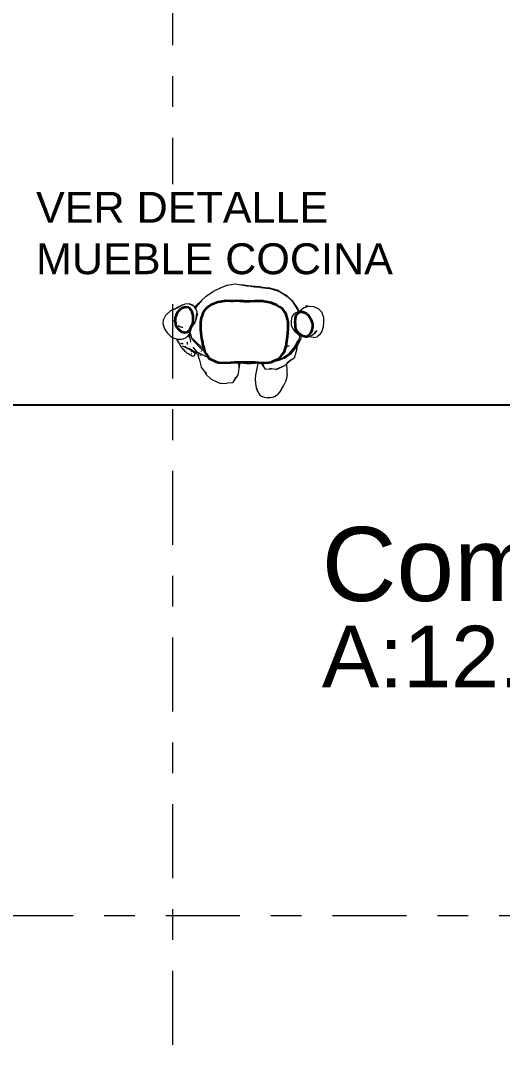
# Model space of a CAD drawing. Header units: millimetres. Extents: x -9559 to 23034, y -7226 to 22400.
# Drawn here: x 187.47 to 189.03, y 46.136 to 49.518 of the extents above; entities that cross this region are included whole.
import ezdxf

# ---------------------------------------------------------------- set-up
doc = ezdxf.new("R2010")
doc.units = ezdxf.units.MM
doc.header["$LTSCALE"] = 0.02
for name, pattern in [('0', [0]), ('ACAD_ISO10W100', [18, 12, -3, 0, -3]), ('Trazo', [0.00635, 0.003175, -0.003175])]:
    doc.linetypes.add(name, pattern=pattern)
for name, color, linetype, lineweight in [('A-GENM', 255, 'Continuous', 5), ('A-Mueble cocina 1', 9, 'Trazo', 9), ('ES-LOSA SOLIDA', 255, '0', 25), ('G-ANNO-TEXT', 250, 'Continuous', 9), ('G-IMPT', 8, 'Continuous', 9), ('S-GRID', 253, 'ACAD_ISO10W100', 5)]:
    doc.layers.add(name, color=color, linetype=linetype, lineweight=lineweight)
doc.styles.add('Arial_3', font='arial.ttf', dxfattribs={"height": 0.18})

# ---------------------------------------------------------------- blocks, each defined once
blk = doc.blocks.new('Female Figure 2 - 01skin_DXF-324356-Nivel 1')
at = {"layer": 'G-IMPT'}
for p, q in [((0.1914, -0.7645), (0.1913, -0.7656)), ((0.1914, -0.7645), (0.1931, -0.7621)), ((0.1939, -0.7612), (0.1931, -0.7621)), ((0.1939, -0.7612), (0.1962, -0.7611)), ((0.1975, -0.7612), (0.1962, -0.7611)), ((0.1987, -0.762), (0.1975, -0.7612)), ((0.1987, -0.762), (0.1981, -0.7616)), ((0.1998, -0.7624), (0.1981, -0.7616)), ((0.1987, -0.7622), (0.199, -0.7625)), ((-0.2264, -0.8685), (-0.2205, -0.8776)), ((-0.2262, -0.8682), (-0.2242, -0.8712)), ((-0.2258, -0.8692), (-0.2237, -0.873)), ((-0.2183, -0.881), (-0.2242, -0.8712)), ((-0.2237, -0.873), (-0.2201, -0.8787)), ((-0.2183, -0.881), (-0.2205, -0.8776)), ((-0.2199, -0.8707), (-0.2202, -0.8694)), ((-0.2199, -0.8707), (-0.2202, -0.8694)), ((-0.2201, -0.8787), (-0.2163, -0.8846)), ((-0.1902, -0.8866), (-0.1909, -0.8785)), ((-0.1901, -0.8866), (-0.1909, -0.8785)), ((-0.1888, -0.8569), (-0.1847, -0.862)), ((-0.1825, -0.865), (-0.1847, -0.862)), ((-0.2163, -0.8846), (-0.2116, -0.8943)), ((-0.2085, -0.8842), (-0.2138, -0.8826)), ((-0.2138, -0.8826), (-0.2131, -0.883)), ((-0.2085, -0.8842), (-0.2131, -0.883)), ((-0.2116, -0.8943), (-0.2105, -0.8957)), ((-0.2059, -0.9006), (-0.2105, -0.8957)), ((-0.2071, -0.8838), (-0.2103, -0.8832)), ((-0.2103, -0.8832), (-0.2089, -0.8835)), ((-0.1999, -0.8939), (-0.2067, -0.8911)), ((-0.2067, -0.8911), (-0.2034, -0.8924)), ((-0.2042, -0.8842), (-0.2066, -0.8838)), ((-0.2036, -0.9029), (-0.2059, -0.9006)), ((-0.2036, -0.9029), (-0.1993, -0.9046)), ((-0.1998, -0.9057), (-0.2033, -0.9015)), ((-0.2024, -0.9027), (-0.2033, -0.9015)), ((-0.2024, -0.9027), (-0.2014, -0.9046)), ((-0.201, -0.9045), (-0.2023, -0.9033)), ((-0.2023, -0.9033), (-0.1993, -0.9046)), ((-0.2014, -0.9046), (-0.2004, -0.9067)), ((-0.1998, -0.9057), (-0.201, -0.9045)), ((-0.2004, -0.9067), (-0.1998, -0.9078)), ((-0.1999, -0.8939), (-0.1957, -0.893)), ((-0.1999, -0.8939), (-0.1986, -0.8942)), ((-0.1999, -0.8939), (-0.1949, -0.8956)), ((-0.1954, -0.9125), (-0.1998, -0.9078)), ((-0.1986, -0.8942), (-0.1957, -0.893)), ((-0.194, -0.9132), (-0.1954, -0.9125)), ((-0.1949, -0.8956), (-0.1885, -0.8977)), ((-0.1915, -0.8967), (-0.1926, -0.9017)), ((-0.1915, -0.8967), (-0.1926, -0.9017)), ((-0.1885, -0.8977), (-0.1847, -0.8991)), ((-0.1881, -0.8988), (-0.186, -0.8997)), ((-0.1881, -0.8988), (-0.1848, -0.9001)), ((-0.1871, -0.8984), (-0.1857, -0.9005)), ((-0.1871, -0.8986), (-0.1857, -0.9005)), ((-0.1871, -0.8987), (-0.1857, -0.9005)), ((-0.1871, -0.8992), (-0.186, -0.8997)), ((-0.1871, -0.8993), (-0.1843, -0.9024)), ((-0.1871, -0.8995), (-0.1854, -0.9017)), ((-0.1858, -0.9008), (-0.1843, -0.9024)), ((-0.1854, -0.9017), (-0.1857, -0.9005)), ((-0.1848, -0.9001), (-0.1814, -0.9021)), ((-0.1847, -0.8991), (-0.1811, -0.9009)), ((-0.1784, -0.9061), (-0.1814, -0.9021)), ((-0.1814, -0.9021), (-0.1767, -0.9085)), ((-0.1814, -0.9021), (-0.1791, -0.9049)), ((-0.1811, -0.9009), (-0.1781, -0.9026)), ((-0.1794, -0.9059), (-0.1768, -0.9076)), ((-0.1794, -0.9059), (-0.1779, -0.907)), ((-0.1767, -0.9085), (-0.1791, -0.9049)), ((-0.1773, -0.9072), (-0.1786, -0.9066)), ((-0.1786, -0.9066), (-0.1768, -0.9076)), ((-0.1784, -0.9061), (-0.1767, -0.9085)), ((-0.1781, -0.9026), (-0.1752, -0.9045)), ((-0.1779, -0.907), (-0.1761, -0.9094)), ((-0.1773, -0.9072), (-0.1752, -0.9082)), ((-0.1767, -0.9085), (-0.1761, -0.9094)), ((-0.1752, -0.9045), (-0.1722, -0.907)), ((-0.1725, -0.9099), (-0.1752, -0.9082)), ((-0.1725, -0.9099), (-0.1698, -0.912)), ((-0.1723, -0.8837), (-0.1718, -0.8843)), ((-0.1722, -0.907), (-0.1691, -0.9088)), ((-0.1698, -0.912), (-0.167, -0.9152)), ((-0.1691, -0.9088), (-0.1667, -0.9108)), ((-0.1659, -0.9102), (-0.1671, -0.9091)), ((-0.1634, -0.9127), (-0.1671, -0.9091)), ((-0.1648, -0.9117), (-0.1667, -0.9108)), ((-0.1624, -0.9132), (-0.1659, -0.9102)), ((-0.1649, -0.9112), (-0.1659, -0.9102)), ((-0.1659, -0.9102), (-0.1634, -0.9127)), ((-0.1624, -0.9132), (-0.1649, -0.9112)), ((-0.1613, -0.914), (-0.1649, -0.9112)), ((-0.1649, -0.9112), (-0.1634, -0.9125)), ((-0.1634, -0.9127), (-0.1648, -0.9117)), ((-0.1613, -0.914), (-0.1634, -0.9125)), ((-0.1634, -0.9125), (-0.1619, -0.9139)), ((-0.1634, -0.9125), (-0.16, -0.9146)), ((-0.1624, -0.9132), (-0.1634, -0.9127)), ((-0.1589, -0.9136), (-0.1634, -0.9127)), ((-0.1597, -0.9136), (-0.1634, -0.9127)), ((-0.1473, -0.9061), (-0.1456, -0.9077)), ((-0.194, -0.9132), (-0.1923, -0.9141)), ((-0.1897, -0.915), (-0.1923, -0.9141)), ((-0.1858, -0.9171), (-0.1897, -0.915)), ((-0.1871, -0.9161), (-0.1883, -0.915)), ((-0.1847, -0.9181), (-0.1883, -0.915)), ((-0.1864, -0.9167), (-0.1871, -0.9161)), ((-0.1838, -0.9188), (-0.1864, -0.9167)), ((-0.1847, -0.9181), (-0.1858, -0.9171)), ((-0.1838, -0.9188), (-0.1831, -0.9192)), ((-0.1831, -0.9192), (-0.1821, -0.9198)), ((-0.1821, -0.9198), (-0.1812, -0.9202)), ((-0.1812, -0.9202), (-0.1804, -0.9206)), ((-0.1804, -0.9206), (-0.1762, -0.9224)), ((-0.1773, -0.916), (-0.1783, -0.9158)), ((-0.1773, -0.916), (-0.1762, -0.9165)), ((-0.1762, -0.9224), (-0.1729, -0.9234)), ((-0.1707, -0.924), (-0.1729, -0.9234)), ((-0.1698, -0.9238), (-0.1707, -0.924)), ((-0.1698, -0.9238), (-0.1687, -0.9232)), ((-0.1687, -0.9224), (-0.1667, -0.9205)), ((-0.1687, -0.9224), (-0.1681, -0.9214)), ((-0.1687, -0.9232), (-0.1681, -0.9214)), ((-0.167, -0.9152), (-0.1666, -0.9179)), ((-0.1667, -0.9205), (-0.1666, -0.9179)), ((-0.1624, -0.9132), (-0.1613, -0.914)), ((-0.1619, -0.9139), (-0.16, -0.9159)), ((-0.1613, -0.914), (-0.16, -0.9146)), ((-0.16, -0.9159), (-0.1583, -0.9175)), ((-0.1589, -0.9136), (-0.1597, -0.9136)), ((-0.1583, -0.9175), (-0.1566, -0.9189)), ((-0.155, -0.92), (-0.1566, -0.9189)), ((-0.153, -0.9151), (-0.1555, -0.9179)), ((-0.1555, -0.9179), (-0.1554, -0.9177)), ((-0.1535, -0.9151), (-0.1526, -0.9148)), ((-0.1535, -0.9151), (-0.1526, -0.9148)), ((-0.1484, -0.9211), (-0.1512, -0.9214)), ((-0.1484, -0.9211), (-0.1507, -0.9213)), ((-0.1447, -0.9201), (-0.1453, -0.9204)), ((-0.1416, -0.9183), (-0.1447, -0.9201))]:
    blk.add_line(p, q, dxfattribs=at)
blk = doc.blocks.new('Female Figure 2 - Female Figure 2-324639-Nivel 1')
at = {"layer": 'A-GENM', "lineweight": 35}
for p, q in [((-0.2034, 0.0658), (-0.1972, 0.0708)), ((-0.1972, 0.0708), (-0.1933, 0.0741)), ((-0.1933, 0.0741), (-0.1898, 0.0754)), ((-0.1898, 0.0754), (-0.1819, 0.0776)), ((-0.1817, 0.0775), (-0.1721, 0.0761)), ((-0.1721, 0.0761), (-0.17, 0.0748)), ((-0.17, 0.0748), (-0.1644, 0.0665)), ((-0.1238, 0.0603), (-0.1154, 0.0723)), ((-0.1154, 0.0723), (-0.1142, 0.0739)), ((-0.1142, 0.0739), (-0.1129, 0.0747)), ((-0.1129, 0.0747), (-0.1071, 0.0793)), ((-0.1071, 0.0793), (-0.0992, 0.085)), ((-0.0992, 0.085), (-0.0829, 0.0913)), ((-0.0829, 0.0913), (-0.0774, 0.0939)), ((-0.0774, 0.0939), (-0.0694, 0.0952)), ((-0.0694, 0.0952), (-0.0517, 0.0976)), ((-0.0517, 0.0976), (-0.0367, 0.0969)), ((-0.0367, 0.0969), (-0.0274, 0.0968)), ((-0.0274, 0.0968), (-0.0185, 0.0977)), ((-0.0185, 0.0977), (-0.006, 0.097)), ((-0.006, 0.097), (0.0061, 0.0965)), ((0.0061, 0.0965), (0.0095, 0.0953)), ((0.0095, 0.0953), (0.0132, 0.0956)), ((0.0132, 0.0956), (0.0258, 0.0955)), ((0.0258, 0.0955), (0.0428, 0.0969)), ((0.0428, 0.0969), (0.0452, 0.0971)), ((0.0452, 0.0971), (0.0477, 0.0971)), ((0.0477, 0.0971), (0.0677, 0.097)), ((0.0677, 0.097), (0.0712, 0.0963)), ((0.0712, 0.0963), (0.0893, 0.0931)), ((0.0893, 0.0931), (0.0914, 0.0929)), ((0.0914, 0.0929), (0.0943, 0.0918)), ((0.0943, 0.0918), (0.1124, 0.0844)), ((0.1124, 0.0844), (0.1223, 0.0771)), ((0.1223, 0.0771), (0.1296, 0.0728)), ((0.1296, 0.0728), (0.1363, 0.0637)), ((-0.2154, 0.0311), (-0.2152, 0.0381)), ((-0.2152, 0.0381), (-0.2145, 0.0429)), ((-0.2145, 0.0429), (-0.2127, 0.0477)), ((-0.2127, 0.0477), (-0.2107, 0.0547)), ((-0.2107, 0.0547), (-0.2068, 0.061)), ((-0.2068, 0.061), (-0.2034, 0.0658)), ((-0.1644, 0.0665), (-0.1625, 0.065)), ((-0.1625, 0.065), (-0.162, 0.0639)), ((-0.162, 0.0639), (-0.1618, 0.0602)), ((-0.1618, 0.0602), (-0.1585, 0.0491)), ((-0.1585, 0.0491), (-0.1584, 0.0384)), ((-0.1584, 0.0384), (-0.1585, 0.0326)), ((-0.1326, 0.0285), (-0.1306, 0.0403)), ((-0.1306, 0.0403), (-0.1292, 0.0455)), ((-0.1292, 0.0455), (-0.1276, 0.0495)), ((-0.1276, 0.0495), (-0.1238, 0.0603)), ((0.1363, 0.0637), (0.1404, 0.0588)), ((0.1404, 0.0588), (0.1423, 0.0532)), ((0.1423, 0.0532), (0.1463, 0.0424)), ((0.1463, 0.0424), (0.1488, 0.0292)), ((0.1734, 0.0267), (0.1742, 0.04)), ((0.1742, 0.04), (0.1766, 0.0507)), ((0.1766, 0.0507), (0.1783, 0.0534)), ((0.1783, 0.0534), (0.1819, 0.0556)), ((0.1819, 0.0556), (0.1867, 0.0608)), ((0.1867, 0.0608), (0.1899, 0.0611)), ((0.1899, 0.0611), (0.1983, 0.061)), ((0.1983, 0.061), (0.2093, 0.0555)), ((0.2093, 0.0555), (0.2099, 0.0552)), ((0.2099, 0.0552), (0.2103, 0.0548)), ((0.2103, 0.0548), (0.2136, 0.0514)), ((0.2136, 0.0514), (0.2194, 0.0453)), ((0.2194, 0.0453), (0.2248, 0.0355)), ((0.2248, 0.0355), (0.2258, 0.0336)), ((-0.2142, 0.0255), (-0.2154, 0.0311)), ((-0.2136, 0.0206), (-0.2142, 0.0255)), ((-0.2122, 0.0162), (-0.2136, 0.0206)), ((-0.2102, 0.0121), (-0.2122, 0.0162)), ((-0.208, 0.0097), (-0.2102, 0.0121)), ((-0.2054, 0.0055), (-0.208, 0.0097)), ((-0.2021, 0.0016), (-0.2054, 0.0055)), ((-0.2004, 0.0003), (-0.2021, 0.0016)), ((-0.1988, -0.0003), (-0.2004, 0.0003)), ((-0.168, 0.0053), (-0.1731, -0.0017)), ((-0.1619, 0.0174), (-0.1679, 0.0055)), ((-0.1591, 0.0282), (-0.1619, 0.0174)), ((-0.1585, 0.0326), (-0.1591, 0.0282)), ((-0.1327, 0.0082), (-0.1324, 0.0134)), ((-0.1324, 0.0029), (-0.1327, 0.0082)), ((-0.1324, 0.0134), (-0.1326, 0.0285)), ((-0.1302, -0.0165), (-0.1324, 0.0029)), ((0.149, 0.0041), (0.148, -0.0066)), ((0.1488, 0.0292), (0.1495, 0.0243)), ((0.1495, 0.0243), (0.149, 0.0176)), ((0.149, 0.0176), (0.149, 0.0041)), ((0.1733, 0.0251), (0.1734, 0.0267)), ((0.1737, 0.0234), (0.1733, 0.0251)), ((0.1746, 0.0111), (0.1737, 0.0234)), ((0.1759, 0.0035), (0.1746, 0.0111)), ((0.1779, -0.0009), (0.1759, 0.0035)), ((0.2271, 0.0015), (0.2246, -0.0044)), ((0.2258, 0.0336), (0.2262, 0.0316)), ((0.2262, 0.0316), (0.2289, 0.0222)), ((0.2286, 0.0087), (0.2271, 0.0015)), ((0.2293, 0.0112), (0.2286, 0.0087)), ((0.2289, 0.0222), (0.2294, 0.014)), ((0.2294, 0.014), (0.2293, 0.0112)), ((-0.1952, -0.0035), (-0.1988, -0.0003)), ((-0.193, -0.0044), (-0.1952, -0.0035)), ((-0.188, -0.006), (-0.193, -0.0044)), ((-0.1874, -0.0064), (-0.188, -0.006)), ((-0.1863, -0.0065), (-0.1874, -0.0064)), ((-0.1795, -0.0062), (-0.1863, -0.0065)), ((-0.1747, -0.0034), (-0.1795, -0.0062)), ((-0.1731, -0.0017), (-0.1747, -0.0034)), ((-0.1291, -0.0246), (-0.1302, -0.0165)), ((-0.1267, -0.0378), (-0.1291, -0.0246)), ((0.1466, -0.0201), (0.1441, -0.0429)), ((0.148, -0.0066), (0.1466, -0.0201)), ((0.1822, -0.006), (0.1779, -0.0009)), ((0.1861, -0.0103), (0.1828, -0.0067)), ((0.1898, -0.0118), (0.1861, -0.0103)), ((0.1998, -0.0175), (0.1898, -0.0118)), ((0.2028, -0.0181), (0.1998, -0.0175)), ((0.2081, -0.0195), (0.2028, -0.0181)), ((0.2098, -0.02), (0.2081, -0.0195)), ((0.2113, -0.02), (0.2098, -0.02)), ((0.2129, -0.0194), (0.2113, -0.02)), ((0.2133, -0.0175), (0.2129, -0.0194)), ((0.2151, -0.0169), (0.2133, -0.0175)), ((0.2167, -0.0157), (0.2151, -0.0169)), ((0.2186, -0.0127), (0.2167, -0.0157)), ((0.2216, -0.0084), (0.2186, -0.0127)), ((0.2232, -0.0067), (0.2216, -0.0084)), ((0.2246, -0.0044), (0.2232, -0.0067)), ((-0.1258, -0.0433), (-0.1267, -0.0378)), ((-0.1234, -0.0537), (-0.1258, -0.0433)), ((-0.1191, -0.0691), (-0.1234, -0.0537)), ((0.1436, -0.0457), (0.1358, -0.0706)), ((0.1439, -0.0446), (0.1436, -0.0457)), ((0.144, -0.044), (0.1439, -0.0446)), ((0.1441, -0.0429), (0.144, -0.044)), ((-0.1144, -0.0754), (-0.1191, -0.0691)), ((-0.1047, -0.0907), (-0.1144, -0.0754)), ((-0.0817, -0.1017), (-0.1047, -0.0907)), ((0.1001, -0.1001), (0.0938, -0.1031)), ((0.1194, -0.0921), (0.1001, -0.1001)), ((0.1286, -0.0795), (0.1194, -0.0921)), ((0.1358, -0.0706), (0.1286, -0.0795)), ((-0.0789, -0.1032), (-0.0817, -0.1017)), ((-0.0752, -0.1037), (-0.0789, -0.1032)), ((-0.0474, -0.105), (-0.0752, -0.1037)), ((-0.0236, -0.1029), (-0.0474, -0.105)), ((-0.017, -0.103), (-0.0236, -0.1029)), ((-0.0101, -0.1027), (-0.017, -0.103)), ((0.0098, -0.1015), (-0.0101, -0.1027)), ((0.0283, -0.1027), (0.0098, -0.1015)), ((0.0355, -0.1029), (0.0283, -0.1027)), ((0.0429, -0.103), (0.0355, -0.1029)), ((0.0637, -0.1049), (0.0429, -0.103)), ((0.0867, -0.1041), (0.0637, -0.1049)), ((0.0938, -0.1031), (0.0867, -0.1041))]:
    blk.add_line(p, q, dxfattribs=at)
at = {"layer": 'G-IMPT'}
for p, q in [((-0.0703, 0.1385), (-0.0905, 0.1284)), ((-0.0464, 0.1475), (-0.0703, 0.1385)), ((-0.0692, 0.1393), (-0.0676, 0.1395)), ((-0.0464, 0.1475), (-0.0229, 0.1519)), ((-0.0229, 0.1519), (-0.0012, 0.1493)), ((0.0212, 0.1455), (-0.0017, 0.1486)), ((-0.0017, 0.1486), (0.0217, 0.1444)), ((0.0217, 0.1444), (-0.0012, 0.1493)), ((0.0429, 0.143), (0.0212, 0.1455)), ((0.0417, 0.1415), (0.0274, 0.1429)), ((0.0436, 0.142), (0.0304, 0.1429)), ((0.061, 0.1405), (0.0417, 0.1415)), ((0.0607, 0.1419), (0.0429, 0.143)), ((0.0436, 0.142), (0.0623, 0.1413)), ((0.0607, 0.1419), (0.0861, 0.1386)), ((0.061, 0.1405), (0.0903, 0.1365)), ((0.0623, 0.1413), (0.0888, 0.138)), ((0.1144, 0.1311), (0.0861, 0.1386)), ((0.0888, 0.138), (0.1186, 0.1296)), ((0.1237, 0.1266), (0.0903, 0.1365)), ((-0.1151, 0.1122), (-0.1321, 0.0973)), ((-0.1151, 0.1122), (-0.0954, 0.1258)), ((-0.0954, 0.1258), (-0.0905, 0.1284)), ((0.1237, 0.1266), (0.1144, 0.1311)), ((0.1237, 0.1266), (0.1186, 0.1296)), ((0.1186, 0.1296), (0.1495, 0.1103)), ((0.1186, 0.1296), (0.1451, 0.1139)), ((0.1237, 0.1266), (0.1413, 0.1165)), ((0.1495, 0.1103), (0.1413, 0.1165)), ((0.1669, 0.0925), (0.1451, 0.1139)), ((0.1657, 0.0955), (0.1451, 0.1139)), ((0.1495, 0.1103), (0.1451, 0.1139)), ((0.1495, 0.1103), (0.1632, 0.0979)), ((-0.2311, 0.0642), (-0.2154, 0.071)), ((-0.2189, 0.0696), (-0.2311, 0.0642)), ((-0.2216, 0.0687), (-0.2261, 0.0664)), ((-0.2216, 0.0687), (-0.2191, 0.0701)), ((-0.2191, 0.0701), (-0.2152, 0.0722)), ((-0.2152, 0.0722), (-0.2038, 0.0785)), ((-0.2098, 0.0746), (-0.1909, 0.0844)), ((-0.2098, 0.0746), (-0.2039, 0.0778)), ((-0.1909, 0.0844), (-0.2039, 0.0778)), ((-0.2038, 0.0785), (-0.1979, 0.0812)), ((-0.1972, 0.0708), (-0.2034, 0.0658)), ((-0.1979, 0.0812), (-0.1909, 0.0844)), ((-0.1933, 0.0741), (-0.1972, 0.0708)), ((-0.1898, 0.0754), (-0.1933, 0.0741)), ((-0.1909, 0.0844), (-0.1843, 0.0867)), ((-0.1898, 0.0754), (-0.1819, 0.0776)), ((-0.1703, 0.0876), (-0.1843, 0.0867)), ((-0.1817, 0.0775), (-0.1721, 0.0761)), ((-0.17, 0.0748), (-0.1721, 0.0761)), ((-0.1591, 0.0825), (-0.1703, 0.0876)), ((-0.1703, 0.0876), (-0.1651, 0.0853)), ((-0.1703, 0.0876), (-0.1544, 0.0801)), ((-0.1644, 0.0665), (-0.17, 0.0748)), ((-0.1651, 0.0853), (-0.1544, 0.0801)), ((-0.1591, 0.0825), (-0.1544, 0.0801)), ((-0.1478, 0.0693), (-0.1544, 0.0801)), ((-0.1477, 0.0817), (-0.1523, 0.0766)), ((-0.1504, 0.0734), (-0.1469, 0.0783)), ((-0.1447, 0.0806), (-0.1502, 0.0732)), ((-0.1459, 0.0636), (-0.1478, 0.0693)), ((-0.1477, 0.0817), (-0.1321, 0.0973)), ((-0.1469, 0.0783), (-0.1297, 0.0969)), ((-0.1447, 0.0806), (-0.1297, 0.0969)), ((-0.1154, 0.0723), (-0.1238, 0.0603)), ((-0.1142, 0.0739), (-0.1154, 0.0723)), ((-0.1142, 0.0739), (-0.1129, 0.0747)), ((-0.1071, 0.0793), (-0.1129, 0.0747)), ((-0.0992, 0.085), (-0.1071, 0.0793)), ((-0.0829, 0.0913), (-0.0992, 0.085)), ((-0.0774, 0.0939), (-0.0829, 0.0913)), ((-0.0694, 0.0952), (-0.0774, 0.0939)), ((-0.0517, 0.0976), (-0.0694, 0.0952)), ((-0.0367, 0.0969), (-0.0517, 0.0976)), ((-0.0367, 0.0969), (-0.0274, 0.0968)), ((-0.0274, 0.0968), (-0.0185, 0.0977)), ((-0.006, 0.097), (-0.0185, 0.0977)), ((0.0061, 0.0965), (-0.006, 0.097)), ((0.0095, 0.0953), (0.0061, 0.0965)), ((0.0132, 0.0956), (0.0095, 0.0953)), ((0.0258, 0.0955), (0.0132, 0.0956)), ((0.0428, 0.0969), (0.0258, 0.0955)), ((0.0428, 0.0969), (0.0452, 0.0971)), ((0.0452, 0.0971), (0.0477, 0.0971)), ((0.0677, 0.097), (0.0477, 0.0971)), ((0.0677, 0.097), (0.0712, 0.0963)), ((0.0712, 0.0963), (0.0893, 0.0931)), ((0.0893, 0.0931), (0.0914, 0.0929)), ((0.0914, 0.0929), (0.0943, 0.0918)), ((0.0943, 0.0918), (0.1124, 0.0844)), ((0.1223, 0.0771), (0.1124, 0.0844)), ((0.1296, 0.0728), (0.1223, 0.0771)), ((0.1363, 0.0637), (0.1296, 0.0728)), ((0.1806, 0.0737), (0.1632, 0.0979)), ((0.1817, 0.0718), (0.1657, 0.0955)), ((0.1808, 0.0696), (0.1669, 0.0925)), ((0.1855, 0.0613), (0.1806, 0.0737)), ((0.1837, 0.0612), (0.1808, 0.0696)), ((0.1855, 0.0613), (0.1817, 0.0718)), ((0.2008, 0.0742), (0.1882, 0.0637)), ((0.2008, 0.0742), (0.2161, 0.0793)), ((0.2161, 0.0793), (0.2326, 0.0787)), ((0.2326, 0.0787), (0.2479, 0.0722)), ((0.2479, 0.0722), (0.2591, 0.0604)), ((-0.2546, 0.0199), (-0.2535, 0.0353)), ((-0.2535, 0.0353), (-0.246, 0.05)), ((-0.2311, 0.0642), (-0.246, 0.05)), ((-0.2311, 0.0642), (-0.2261, 0.0664)), ((-0.2156, 0.0321), (-0.2152, 0.0436)), ((-0.2154, 0.0325), (-0.2152, 0.0436)), ((-0.2154, 0.0311), (-0.2152, 0.0381)), ((-0.2152, 0.0381), (-0.2145, 0.0429)), ((-0.2127, 0.0477), (-0.2145, 0.0429)), ((-0.2107, 0.0547), (-0.2127, 0.0477)), ((-0.2068, 0.061), (-0.2107, 0.0547)), ((-0.2068, 0.061), (-0.2034, 0.0658)), ((-0.1625, 0.065), (-0.1644, 0.0665)), ((-0.162, 0.0639), (-0.1625, 0.065)), ((-0.1618, 0.0602), (-0.162, 0.0639)), ((-0.1618, 0.0602), (-0.1585, 0.0491)), ((-0.1579, 0.0363), (-0.1591, 0.0282)), ((-0.1585, 0.0491), (-0.1584, 0.0384)), ((-0.1584, 0.0384), (-0.1585, 0.0326)), ((-0.1579, 0.0363), (-0.1582, 0.0353)), ((-0.1489, 0.0335), (-0.1456, 0.0555)), ((-0.1489, 0.0335), (-0.1442, 0.0494)), ((-0.1489, 0.0335), (-0.147, 0.0414)), ((-0.147, 0.0414), (-0.1456, 0.0555)), ((-0.1459, 0.0636), (-0.1442, 0.0494)), ((-0.1306, 0.0403), (-0.1326, 0.0285)), ((-0.1292, 0.0455), (-0.1306, 0.0403)), ((-0.1276, 0.0495), (-0.1292, 0.0455)), ((-0.1276, 0.0495), (-0.1238, 0.0603)), ((0.1363, 0.0637), (0.1404, 0.0588)), ((0.1423, 0.0532), (0.1404, 0.0588)), ((0.1463, 0.0424), (0.1423, 0.0532)), ((0.1463, 0.0424), (0.1488, 0.0292)), ((0.1608, 0.0318), (0.1635, 0.0447)), ((0.1635, 0.0447), (0.1706, 0.0554)), ((0.1824, 0.061), (0.1706, 0.0554)), ((0.1742, 0.04), (0.1734, 0.0267)), ((0.1766, 0.0507), (0.1742, 0.04)), ((0.1783, 0.0534), (0.1766, 0.0507)), ((0.1819, 0.0556), (0.1783, 0.0534)), ((0.1819, 0.0556), (0.1867, 0.0608)), ((0.1824, 0.061), (0.185, 0.0613)), ((0.1985, 0.0611), (0.185, 0.0613)), ((0.1882, 0.0637), (0.1865, 0.0612)), ((0.1867, 0.0608), (0.1899, 0.0611)), ((0.1983, 0.061), (0.1899, 0.0611)), ((0.2093, 0.0555), (0.1983, 0.061)), ((0.2101, 0.0552), (0.1985, 0.0611)), ((0.2093, 0.0555), (0.2099, 0.0552)), ((0.2099, 0.0552), (0.2103, 0.0548)), ((0.2101, 0.0552), (0.2122, 0.0535)), ((0.2136, 0.0514), (0.2103, 0.0548)), ((0.2176, 0.0487), (0.2122, 0.0535)), ((0.2194, 0.0453), (0.2136, 0.0514)), ((0.2176, 0.0487), (0.2152, 0.0498)), ((0.2194, 0.0453), (0.2248, 0.0355)), ((0.2258, 0.0336), (0.2248, 0.0355)), ((0.2643, 0.0449), (0.2591, 0.0604)), ((0.2643, 0.0449), (0.2653, 0.0286)), ((-0.2546, 0.0199), (-0.2502, 0.0057)), ((-0.2502, 0.0057), (-0.242, -0.0067)), ((-0.2154, 0.0311), (-0.2156, 0.0321)), ((-0.2154, 0.0311), (-0.2142, 0.0255)), ((-0.2142, 0.0255), (-0.2136, 0.0206)), ((-0.2122, 0.0162), (-0.2136, 0.0206)), ((-0.2122, 0.0162), (-0.2102, 0.0121)), ((-0.2102, 0.0121), (-0.208, 0.0097)), ((-0.208, 0.0097), (-0.2054, 0.0055)), ((-0.2065, 0.0166), (-0.2002, 0.0123)), ((-0.2021, 0.0016), (-0.2054, 0.0055)), ((-0.2004, 0.0003), (-0.2021, 0.0016)), ((-0.2004, 0.0003), (-0.1988, -0.0003)), ((-0.1931, 0.01), (-0.2002, 0.0123)), ((-0.1931, 0.01), (-0.1947, 0.0104)), ((-0.1913, 0.0101), (-0.1931, 0.01)), ((-0.1731, -0.0017), (-0.168, 0.0053)), ((-0.1692, -0.0097), (-0.1647, 0.002)), ((-0.1515, 0.0287), (-0.1686, 0.0068)), ((-0.1592, 0.018), (-0.1686, 0.0068)), ((-0.1577, 0.0187), (-0.1679, 0.0054)), ((-0.1619, 0.0174), (-0.1679, 0.0055)), ((-0.1636, 0.0159), (-0.1679, 0.0054)), ((-0.1648, 0.0095), (-0.1647, 0.002)), ((-0.1619, 0.0174), (-0.1591, 0.0282)), ((-0.1515, 0.0287), (-0.1592, 0.018)), ((-0.1591, 0.0282), (-0.1585, 0.0326)), ((-0.1515, 0.0287), (-0.1577, 0.0187)), ((-0.1515, 0.0287), (-0.1489, 0.0335)), ((-0.1324, 0.0134), (-0.1327, 0.0082)), ((-0.1327, 0.0082), (-0.1324, 0.0029)), ((-0.1324, 0.0134), (-0.1326, 0.0285)), ((-0.1302, -0.0165), (-0.1324, 0.0029)), ((0.149, 0.0041), (0.148, -0.0066)), ((0.1488, 0.0292), (0.1495, 0.0243)), ((0.149, 0.0176), (0.1495, 0.0243)), ((0.149, 0.0041), (0.149, 0.0176)), ((0.1615, 0.0186), (0.1608, 0.0318)), ((0.1655, 0.0066), (0.1615, 0.0186)), ((0.1655, 0.0066), (0.1729, -0.004)), ((0.1734, 0.0267), (0.1733, 0.0251)), ((0.1733, 0.0251), (0.1737, 0.0234)), ((0.1737, 0.0234), (0.1746, 0.0111)), ((0.1746, 0.0111), (0.1759, 0.0035)), ((0.1759, 0.0035), (0.1779, -0.0009)), ((0.2246, -0.0044), (0.2271, 0.0015)), ((0.2258, 0.0336), (0.2262, 0.0316)), ((0.2262, 0.0316), (0.2289, 0.0222)), ((0.2286, 0.0087), (0.2271, 0.0015)), ((0.2286, 0.0087), (0.2293, 0.0112)), ((0.2294, 0.014), (0.2289, 0.0222)), ((0.2293, 0.0112), (0.2294, 0.014)), ((0.2357, -0.0056), (0.2428, 0.0013)), ((0.2428, 0.0013), (0.2396, -0.0033)), ((0.2638, 0.013), (0.2598, -0.001)), ((0.2653, 0.0286), (0.2638, 0.013)), ((-0.242, -0.0067), (-0.2317, -0.0164)), ((-0.2317, -0.0164), (-0.2398, -0.0087)), ((-0.2308, -0.0179), (-0.2398, -0.0087)), ((-0.2308, -0.0179), (-0.2212, -0.024)), ((-0.2113, -0.0271), (-0.2212, -0.024)), ((-0.2008, -0.0279), (-0.2113, -0.0271)), ((-0.2078, -0.0274), (-0.2046, -0.0281)), ((-0.1978, -0.0282), (-0.2046, -0.0281)), ((-0.2008, -0.0279), (-0.1902, -0.0262)), ((-0.1952, -0.0035), (-0.1988, -0.0003)), ((-0.1959, -0.0272), (-0.1978, -0.0282)), ((-0.1952, -0.0035), (-0.193, -0.0044)), ((-0.193, -0.0044), (-0.188, -0.006)), ((-0.1902, -0.0262), (-0.1807, -0.0215)), ((-0.188, -0.006), (-0.1874, -0.0064)), ((-0.1874, -0.0064), (-0.1863, -0.0065)), ((-0.1863, -0.0065), (-0.1795, -0.0062)), ((-0.1769, -0.0181), (-0.1807, -0.0215)), ((-0.1795, -0.0062), (-0.1747, -0.0034)), ((-0.1692, -0.0097), (-0.1769, -0.0181)), ((-0.1747, -0.0034), (-0.1731, -0.0017)), ((-0.1705, -0.011), (-0.1666, -0.037)), ((-0.166, -0.0112), (-0.1681, -0.0067)), ((-0.1601, -0.0295), (-0.1677, -0.0057)), ((-0.1661, -0.0108), (-0.1677, -0.0075)), ((-0.1601, -0.0295), (-0.1283, -0.0616)), ((-0.1546, -0.0308), (-0.156, -0.0266)), ((-0.1559, -0.0322), (-0.1555, -0.0328)), ((-0.1546, -0.0308), (-0.1236, -0.0594)), ((-0.1291, -0.0246), (-0.1302, -0.0165)), ((-0.1267, -0.0378), (-0.1291, -0.0246)), ((0.1441, -0.0429), (0.1466, -0.0201)), ((0.148, -0.0066), (0.1466, -0.0201)), ((0.1841, -0.0127), (0.1729, -0.004)), ((0.1743, -0.052), (0.1834, -0.0317)), ((0.1745, -0.0505), (0.1841, -0.0291)), ((0.1779, -0.0009), (0.1822, -0.006)), ((0.1807, -0.0492), (0.19, -0.0279)), ((0.1861, -0.0103), (0.1828, -0.0067)), ((0.1834, -0.0083), (0.1898, -0.0118)), ((0.1834, -0.0083), (0.1861, -0.0103)), ((0.188, -0.0145), (0.1834, -0.0317)), ((0.1841, -0.0127), (0.2081, -0.0195)), ((0.1841, -0.0127), (0.1924, -0.0166)), ((0.1841, -0.0127), (0.199, -0.0171)), ((0.1846, -0.0269), (0.1841, -0.0291)), ((0.1898, -0.0118), (0.1861, -0.0103)), ((0.1898, -0.0118), (0.1998, -0.0175)), ((0.192, -0.0164), (0.19, -0.0279)), ((0.199, -0.0171), (0.1924, -0.0166)), ((0.1924, -0.0166), (0.2019, -0.0184)), ((0.1924, -0.0166), (0.1978, -0.0173)), ((0.2098, -0.02), (0.1978, -0.0173)), ((0.199, -0.0171), (0.1998, -0.0175)), ((0.2028, -0.0181), (0.1998, -0.0175)), ((0.2019, -0.0184), (0.2106, -0.0179)), ((0.2081, -0.0195), (0.2028, -0.0181)), ((0.2079, -0.0177), (0.214, -0.0158)), ((0.2098, -0.02), (0.2081, -0.0195)), ((0.2098, -0.02), (0.2113, -0.02)), ((0.2099, -0.0179), (0.2106, -0.0179)), ((0.2106, -0.0179), (0.214, -0.0158)), ((0.2113, -0.02), (0.2129, -0.0194)), ((0.2133, -0.0175), (0.2129, -0.0194)), ((0.2133, -0.0175), (0.2151, -0.0169)), ((0.2136, -0.0192), (0.2218, -0.0182)), ((0.2151, -0.0169), (0.2167, -0.0157)), ((0.2184, -0.0201), (0.2158, -0.019)), ((0.219, -0.0122), (0.2167, -0.0157)), ((0.2167, -0.0157), (0.2186, -0.0127)), ((0.2326, -0.0222), (0.2184, -0.0201)), ((0.2216, -0.0084), (0.2186, -0.0127)), ((0.2232, -0.0067), (0.2216, -0.0084)), ((0.2291, -0.0146), (0.2218, -0.0182)), ((0.2232, -0.0067), (0.2246, -0.0044)), ((0.2352, -0.0087), (0.2291, -0.0146)), ((0.2326, -0.0222), (0.2442, -0.0196)), ((0.2396, -0.0033), (0.2352, -0.0087)), ((0.2532, -0.0123), (0.2442, -0.0196)), ((0.2598, -0.001), (0.2532, -0.0123)), ((-0.1444, -0.0699), (-0.1571, -0.0533)), ((-0.1539, -0.0356), (-0.1545, -0.0344)), ((-0.1283, -0.0616), (-0.1197, -0.0666)), ((-0.1258, -0.0433), (-0.1267, -0.0378)), ((-0.1234, -0.0537), (-0.1258, -0.0433)), ((-0.1236, -0.0594), (-0.1214, -0.0607)), ((-0.1234, -0.0537), (-0.1191, -0.0691)), ((0.1358, -0.0706), (0.1436, -0.0457)), ((0.1436, -0.0457), (0.1439, -0.0446)), ((0.1439, -0.0446), (0.144, -0.044)), ((0.144, -0.044), (0.1441, -0.0429)), ((0.1531, -0.0491), (0.144, -0.0533)), ((0.1546, -0.073), (0.171, -0.0534)), ((0.1565, -0.0725), (0.1745, -0.0505)), ((0.1615, -0.0725), (0.1807, -0.0492)), ((0.1652, -0.0639), (0.1808, -0.0342)), ((0.1652, -0.0639), (0.1743, -0.0481)), ((0.1779, -0.0594), (0.1697, -0.0884)), ((0.1761, -0.0447), (0.1808, -0.0342)), ((0.1779, -0.0594), (0.1807, -0.0492)), ((-0.1147, -0.085), (-0.1444, -0.0699)), ((-0.138, -0.0909), (-0.1413, -0.0774)), ((-0.138, -0.0909), (-0.1319, -0.1167)), ((-0.1191, -0.0691), (-0.1144, -0.0754)), ((-0.1069, -0.0872), (-0.1147, -0.085)), ((-0.1144, -0.0754), (-0.1047, -0.0907)), ((-0.1047, -0.0907), (-0.0817, -0.1017)), ((0.0938, -0.1031), (0.1001, -0.1001)), ((0.1194, -0.0921), (0.1001, -0.1001)), ((0.1009, -0.0997), (0.1082, -0.0987)), ((0.136, -0.0902), (0.1082, -0.0987)), ((0.1121, -0.0971), (0.1249, -0.0946)), ((0.1326, -0.0892), (0.1165, -0.0932)), ((0.1286, -0.0795), (0.1194, -0.0921)), ((0.1331, -0.0884), (0.1194, -0.0921)), ((0.1249, -0.0946), (0.1481, -0.0827)), ((0.1286, -0.0795), (0.1358, -0.0706)), ((0.157, -0.0731), (0.1326, -0.0892)), ((0.1331, -0.0884), (0.1565, -0.0725)), ((0.136, -0.0902), (0.1615, -0.0725)), ((0.1598, -0.0947), (0.1395, -0.1125)), ((0.1697, -0.0884), (0.1452, -0.1064)), ((0.1598, -0.0947), (0.1452, -0.1064)), ((0.1481, -0.0827), (0.1499, -0.081)), ((0.1499, -0.081), (0.1511, -0.0797)), ((0.157, -0.0731), (0.1614, -0.0677)), ((-0.1204, -0.1312), (-0.1319, -0.1167)), ((-0.1151, -0.1389), (-0.1204, -0.1312)), ((-0.119, -0.1332), (-0.1162, -0.1406)), ((-0.118, -0.1347), (-0.1162, -0.1406)), ((-0.1178, -0.1352), (-0.1162, -0.1406)), ((-0.1161, -0.135), (-0.1151, -0.1389)), ((-0.0817, -0.1017), (-0.0789, -0.1032)), ((-0.0789, -0.1032), (-0.0752, -0.1037)), ((-0.0474, -0.105), (-0.0752, -0.1037)), ((-0.0236, -0.1029), (-0.0474, -0.105)), ((-0.0274, -0.1033), (-0.0059, -0.1056)), ((-0.0236, -0.1029), (-0.017, -0.103)), ((-0.017, -0.103), (-0.0101, -0.1027)), ((-0.0122, -0.1433), (-0.01, -0.1324)), ((-0.0104, -0.1029), (0.0192, -0.1047)), ((-0.0101, -0.1027), (0.0098, -0.1015)), ((0.0104, -0.1019), (-0.0101, -0.1027)), ((-0.01, -0.1324), (-0.0084, -0.1194)), ((-0.0084, -0.1194), (-0.0099, -0.1052)), ((-0.0092, -0.1053), (-0.0088, -0.1106)), ((-0.0088, -0.1106), (-0.0084, -0.1194)), ((-0.0079, -0.1054), (-0.0084, -0.1194)), ((0.0166, -0.1069), (-0.0059, -0.1056)), ((0.0098, -0.1015), (0.0283, -0.1027)), ((0.0104, -0.1019), (0.0283, -0.1027)), ((0.0166, -0.1069), (0.043, -0.1055)), ((0.0192, -0.1047), (0.0507, -0.1043)), ((0.0283, -0.1027), (0.0355, -0.1029)), ((0.0355, -0.1029), (0.0429, -0.103)), ((0.0429, -0.103), (0.0637, -0.1049)), ((0.0585, -0.1044), (0.043, -0.1055)), ((0.0477, -0.1281), (0.0446, -0.1425)), ((0.0511, -0.112), (0.0477, -0.1281)), ((0.0507, -0.1043), (0.0552, -0.1041)), ((0.0522, -0.1049), (0.0511, -0.112)), ((0.0618, -0.1047), (0.0632, -0.1065)), ((0.0619, -0.1047), (0.0628, -0.1058)), ((0.0713, -0.1124), (0.0632, -0.1065)), ((0.0635, -0.1067), (0.0673, -0.1112)), ((0.0637, -0.1049), (0.0867, -0.1041)), ((0.0645, -0.1066), (0.0713, -0.1124)), ((0.0673, -0.1112), (0.0758, -0.124)), ((0.0758, -0.124), (0.0952, -0.1233)), ((0.0867, -0.1041), (0.0938, -0.1031)), ((0.1104, -0.126), (0.0896, -0.1226)), ((0.0896, -0.1226), (0.0952, -0.1233)), ((0.1104, -0.126), (0.1171, -0.1229)), ((0.1347, -0.1148), (0.113, -0.1247)), ((0.113, -0.1247), (0.1181, -0.1226)), ((0.1347, -0.1148), (0.1181, -0.1226)), ((0.1216, -0.1208), (0.1347, -0.1148)), ((0.1347, -0.1148), (0.1395, -0.1125)), ((0.1464, -0.1094), (0.146, -0.1068)), ((0.1475, -0.125), (0.1464, -0.1094)), ((0.147, -0.1403), (0.1475, -0.125)), ((-0.1162, -0.1406), (-0.0987, -0.1572)), ((-0.0987, -0.1572), (-0.0692, -0.1715)), ((-0.03, -0.1684), (-0.0469, -0.1703)), ((-0.021, -0.1559), (-0.03, -0.1684)), ((-0.0204, -0.1505), (-0.0235, -0.1592)), ((-0.0235, -0.1592), (-0.0168, -0.1518)), ((-0.0168, -0.1518), (-0.0122, -0.1433)), ((0.0446, -0.1425), (0.0433, -0.1568)), ((0.0433, -0.1568), (0.044, -0.1711)), ((0.1349, -0.179), (0.1403, -0.1675)), ((0.1445, -0.1547), (0.1403, -0.1675)), ((0.147, -0.1403), (0.1445, -0.1547)), ((-0.0692, -0.1715), (-0.0469, -0.1703)), ((0.044, -0.1711), (0.0467, -0.1846)), ((0.0467, -0.1846), (0.0511, -0.1964)), ((0.0467, -0.1846), (0.0472, -0.1862)), ((0.0467, -0.1846), (0.0515, -0.1977)), ((0.0472, -0.1862), (0.0515, -0.1977)), ((0.0511, -0.1964), (0.0515, -0.1977)), ((0.0515, -0.1977), (0.0571, -0.2065)), ((0.1222, -0.199), (0.1155, -0.2062)), ((0.1288, -0.1898), (0.1222, -0.199)), ((0.1288, -0.1898), (0.1349, -0.179)), ((0.0571, -0.2065), (0.0637, -0.2122)), ((0.0637, -0.2122), (0.072, -0.2156)), ((0.072, -0.2156), (0.0825, -0.2174)), ((0.0929, -0.2175), (0.0825, -0.2174)), ((0.1016, -0.2149), (0.0929, -0.2175)), ((0.1016, -0.2149), (0.1086, -0.2115)), ((0.1086, -0.2115), (0.1155, -0.2062))]:
    blk.add_line(p, q, dxfattribs=at)
blk.add_blockref('Female Figure 2 - 01skin_DXF-324356-Nivel 1', (0.0147, 0.8415))

msp = doc.modelspace()

# ---------------------------------------------------------------- hatches: boundary and pattern name
at = {"layer": 'ES-LOSA SOLIDA', "true_color": 0x000000, "transparency": 33554521}
h = msp.add_hatch(dxfattribs=at)
h.set_pattern_fill('ANGLE', color=18)
h.set_pattern_definition([(0, (102.86, 173.9984), (0, 6.985), [5.08, -1.905]), (90, (102.86, 173.9984), (-6.985, 4e-16), [5.08, -1.905])])
h.paths.add_polyline_path([(188.0358, 52.1178), (186.8358, 52.1178), (186.8358, 51.9678), (187.8858, 51.9678), (187.8858, 49.8428), (188.1233, 49.8428), (188.1233, 49.9928), (188.0358, 49.9928)], flags=17)
h.paths.add_polyline_path([(190.0083, 45.9178), (189.0858, 45.9178), (189.0858, 46.0678), (190.0083, 46.0678), (191.1358, 46.0678), (191.1358, 46.6928), (191.1358, 47.0178), (191.1358, 49.5178), (191.1358, 49.8428), (191.0233, 49.8428), (188.1233, 49.8428), (187.8858, 49.8428), (187.8858, 51.9678), (186.8358, 51.9678), (183.9358, 51.9678), (182.8858, 51.9678), (182.8858, 48.2978), (184.1267, 48.2978), (184.1267, 47.5428), (183.9767, 47.5428), (183.9767, 48.1478), (182.8858, 48.1478), (182.8858, 47.5178), (182.7358, 47.5178), (182.7358, 48.1478), (182.7358, 49.8428), (182.7358, 51.9678), (182.2358, 51.9678), (182.2358, 52.1178), (181.3358, 52.1178), (181.3358, 51.9678), (180.9608, 51.9678), (180.8108, 51.9678), (180.8108, 49.8428), (180.8108, 48.3178), (180.8108, 46.8305), (180.9608, 46.8305), (180.9608, 46.5428), (180.9608, 46.3005), (180.8108, 46.3729), (180.8108, 45.4428), (181.7683, 45.4428), (181.7683, 44.9428), (181.9183, 44.9428), (181.9183, 42.4428), (181.9183, 41.9928), (184.8988, 41.9928), (184.8988, 42.0428), (185.0488, 42.0428), (185.0488, 41.9928), (185.8108, 41.9928), (185.8108, 41.8428), (184.8988, 41.8428), (181.7683, 41.8428), (180.9608, 41.8428), (180.9608, 39.7678), (180.9608, 36.3928), (181.3358, 36.3928), (181.3358, 36.2428), (183.6358, 36.2428), (183.8108, 36.2428), (184.1358, 36.2428), (186.4358, 36.2428), (186.8108, 36.2428), (186.8108, 35.2178), (187.4558, 35.2178), (187.4558, 35.3678), (188.3558, 35.3678), (188.9608, 35.3678), (189.5158, 35.3678), (190.4158, 35.3678), (190.4158, 35.2178), (191.2608, 35.2178), (191.2608, 36.3928), (191.2608, 39.7678), (190.0858, 39.7678), (190.0858, 40.0928), (190.0858, 41.4928), (190.0858, 41.8178), (191.2858, 41.8178), (191.2858, 45.4428), (191.2858, 46.6928), (191.2858, 47.0178), (191.1358, 47.0178), (191.1358, 46.6928), (191.1358, 46.0678), (190.0083, 46.0678)])
h.paths.add_polyline_path([(185.9488, 43.0178), (185.8888, 43.0178), (185.1088, 43.0178), (185.0488, 43.0178), (185.0488, 42.9428), (185.01, 42.9428), (185.0098, 42.9076), (184.9898, 42.9077), (184.9899, 42.9227), (184.9499, 42.923, 0.404481), (184.0842, 42.109), (184.9442, 42.103), (184.9439, 42.063), (184.0839, 42.069), (184.0842, 42.109, -0.404481), (184.9499, 42.923), (184.95, 42.9428), (184.8988, 42.9428), (184.8988, 43.0178), (184.8988, 43.2678), (184.9438, 43.2678), (184.9435, 43.3026), (184.9635, 43.3028), (184.9636, 43.2878), (185.0036, 43.288), (185.0034, 43.328), (185.8633, 43.334, 0.404481), (184.9977, 44.148), (184.9577, 44.1477), (184.9578, 44.1327), (184.9378, 44.1326), (184.9375, 44.1678), (185.0488, 44.1678), (185.0488, 45.4428), (186.8108, 45.4428), (186.8108, 43.1678), (185.9488, 43.1678)], flags=16)
h.paths.add_polyline_path([(185.8888, 43.0878), (185.8888, 43.0728), (185.9038, 43.0728), (185.9038, 43.0428), (185.8888, 43.0428), (185.0938, 43.0428), (185.0938, 43.0728), (185.1088, 43.0728), (185.1088, 43.0878)], flags=0)
h.paths.add_polyline_path([(189.4108, 44.8928), (190.0858, 44.8928), (190.0858, 42.7178), (189.9358, 42.7178), (189.9358, 44.7428), (189.4108, 44.7428)], flags=16)
h.paths.add_polyline_path([(186.7858, 42.0028), (186.7858, 41.9928), (186.7108, 41.9928), (186.7108, 41.8428), (186.7808, 41.8428), (186.7808, 41.8328), (186.7108, 41.8328), (186.7108, 40.9428), (186.6708, 40.9428), (186.6708, 41.8228), (186.6958, 41.8228), (186.6958, 41.8328), (186.7108, 41.8328), (186.7108, 41.8428), (186.6858, 41.8428), (186.6858, 41.8778), (186.6758, 41.8778), (186.6758, 41.9928), (186.7108, 41.9928), (186.7108, 42.0028)], flags=16)
h.paths.add_polyline_path([(182.7958, 46.6378), (181.9358, 46.6378), (181.9358, 46.6778), (182.7958, 46.6778)], flags=16)
h.paths.add_polyline_path([(189.9358, 41.4928), (189.9808, 41.4928), (189.9808, 41.4528), (189.9358, 41.4528)], flags=16)
h.paths.add_polyline_path([(189.9358, 40.0928), (189.9358, 40.1328), (189.9808, 40.1328), (189.9808, 40.0928)], flags=16)
h.paths.add_polyline_path([(180.9941, 46.8482), (180.9941, 46.8781), (180.9936, 46.8781), (180.9936, 46.8496)], flags=0)
edge = h.paths.add_edge_path(flags=16)
edge.add_line((182.4313, 48.6378), (182.3963, 48.6378))
edge.add_line((182.3963, 48.6378), (182.3963, 48.6338))
edge.add_arc((182.3963, 48.6238), 0.01, 90, 180)
edge.add_arc((182.3813, 48.6097), 0.015, 0, 70.5288, ccw=False)
edge.add_arc((182.3813, 48.6097), 0.015, -180, 0, ccw=False)
edge.add_arc((182.3813, 48.6097), 0.015, 109.4712, 180, ccw=False)
edge.add_arc((182.3663, 48.6238), 0.01, 0, 90)
edge.add_line((182.3663, 48.6338), (181.9023, 48.6377))
edge.add_line((181.9023, 48.6377), (181.9023, 48.5538))
edge.add_line((181.9023, 48.5538), (181.8933, 48.5538))
edge.add_line((181.8933, 48.5538), (181.8933, 48.4998))
edge.add_line((181.8933, 48.4998), (180.9608, 48.4998))
edge.add_line((180.9608, 48.4998), (180.9608, 48.3178))
edge.add_line((180.9608, 48.3178), (180.962, 48.3178))
edge.add_line((180.962, 48.3178), (180.962, 48.3058))
edge.add_line((180.962, 48.3058), (180.9871, 48.3075))
edge.add_line((180.9871, 48.3075), (180.9871, 48.3178))
edge.add_line((180.9871, 48.3178), (180.9969, 48.3178))
edge.add_line((180.9969, 48.3178), (180.9969, 48.3089))
edge.add_line((180.9969, 48.3089), (180.9969, 46.8395))
edge.add_line((180.9969, 46.8395), (180.9964, 46.8435))
edge.add_arc((181.002, 46.8492), 0.008, 201.946, 225, ccw=False)
edge.add_spline(control_points=[(180.9946, 46.8462), (180.9947, 46.8459), (180.9948, 46.8457), (180.9948, 46.8455)], knot_values=[0.854237, 0.854237, 0.854237, 0.854237, 1, 1, 1, 1], degree=3, periodic=0)
edge.add_line((180.9953, 46.8444), (180.9953, 46.8448))
edge.add_arc((181.002, 46.8492), 0.008, 147.2745, 212.7255, ccw=False)
edge.add_line((180.9953, 46.8535), (180.9953, 46.8892))
edge.add_line((180.9953, 46.8892), (180.9888, 46.8892))
edge.add_line((180.9888, 46.8892), (180.9888, 46.8781))
edge.add_line((180.9888, 46.8781), (180.965, 46.8781))
edge.add_line((180.965, 46.8781), (180.965, 46.8906))
edge.add_arc((181.0117, 46.8572), 0.0574, 144.36, 161.9507)
edge.add_line((180.9571, 46.8749), (180.9523, 46.8749))
edge.add_line((180.9523, 46.8749), (180.9523, 46.8594))
edge.add_line((180.9523, 46.8594), (180.9514, 46.8594))
edge.add_line((180.9514, 46.8594), (180.9514, 46.8447))
edge.add_line((180.9514, 46.8447), (180.9087, 46.8447))
edge.add_line((180.9087, 46.8447), (180.9087, 46.8594))
edge.add_line((180.9087, 46.8594), (180.9087, 46.8606))
edge.add_line((180.9087, 46.8606), (180.9072, 46.8606))
edge.add_line((180.9072, 46.8606), (180.9072, 48.2878))
edge.add_line((180.9072, 48.2878), (180.9072, 48.3036))
edge.add_line((180.9072, 48.3036), (180.9514, 48.3036))
edge.add_line((180.9514, 48.3036), (180.9514, 48.2889))
edge.add_line((180.9514, 48.2889), (180.9515, 48.2878))
edge.add_line((180.9515, 48.2878), (180.9523, 48.2878))
edge.add_line((180.9523, 48.2878), (180.9523, 48.2734))
edge.add_line((180.9523, 48.2734), (180.9571, 48.2734))
edge.add_arc((181.0117, 48.2912), 0.0574, 198.0493, 215.64)
edge.add_line((180.965, 48.2577), (180.965, 48.2702))
edge.add_line((180.965, 48.2702), (180.965, 48.2702))
edge.add_line((180.965, 48.2702), (180.9936, 48.2702))
edge.add_line((180.9936, 48.2702), (180.9936, 48.3003))
edge.add_arc((180.9858, 48.3057), 0.00953, 325.0848, 368.5608)
edge.add_line((180.9952, 48.3072), (180.9969, 48.3089))
edge.add_line((180.9969, 48.3089), (180.9969, 48.3178))
edge.add_line((180.9969, 48.3178), (180.9871, 48.3178))
edge.add_line((180.9871, 48.3178), (180.9871, 48.3075))
edge.add_line((180.9871, 48.3075), (180.962, 48.3058))
edge.add_line((180.962, 48.3058), (180.962, 48.3178))
edge.add_line((180.962, 48.3178), (180.9608, 48.3178))
edge.add_line((180.9608, 48.3178), (180.9608, 48.4998))
edge.add_line((180.9608, 48.4998), (181.8933, 48.4998))
edge.add_line((181.8933, 48.4998), (181.8933, 48.5538))
edge.add_line((181.8933, 48.5538), (181.8933, 48.5888))
edge.add_line((181.8933, 48.5888), (181.7933, 48.5888))
edge.add_line((181.7933, 48.5888), (181.7933, 48.5998))
edge.add_line((181.7933, 48.5998), (180.9608, 48.5998))
edge.add_line((180.9608, 48.5998), (180.9608, 49.7678))
edge.add_line((180.9608, 49.7678), (181.7933, 49.7678))
edge.add_line((181.7933, 49.7678), (181.7933, 49.7788))
edge.add_line((181.7933, 49.7788), (181.8933, 49.7788))
edge.add_line((181.8933, 49.7788), (181.8933, 49.8138))
edge.add_line((181.8933, 49.8138), (181.9023, 49.8138))
edge.add_line((181.9023, 49.8138), (181.9023, 49.7298))
edge.add_line((181.9023, 49.7298), (182.3663, 49.7298))
edge.add_line((182.3663, 49.7298), (182.3663, 49.7338))
edge.add_arc((182.3663, 49.7438), 0.01, 270, 360)
edge.add_arc((182.3813, 49.758), 0.015, 180, 250.5288, ccw=False)
edge.add_arc((182.3813, 49.758), 0.015, 0, 180, ccw=False)
edge.add_arc((182.3813, 49.758), 0.015, -70.5288, 0, ccw=False)
edge.add_arc((182.3963, 49.7438), 0.01, 180, 270)
edge.add_line((182.3963, 49.7338), (182.4313, 49.7298))
edge.add_line((182.4313, 49.7298), (182.4313, 49.7148))
edge.add_line((182.4313, 49.7148), (182.4311, 49.7148))
edge.add_arc((181.8872, 49.7258), 0.544, 270.0101, 358.8414, ccw=False)
edge.add_arc((181.8873, 48.6378), 0.544, 1.58, 90, ccw=False)
edge.add_line((182.4311, 48.6528), (182.4313, 48.6528))
edge.add_line((182.4313, 48.6528), (182.4313, 48.6378))
h.paths.add_polyline_path([(183.9326, 36.3928), (183.9326, 37.0276), (186.639, 37.0276), (186.639, 36.3928)], flags=16)
h.paths.add_polyline_path([(186.4358, 36.3928), (184.1358, 36.3928), (184.1358, 36.4688), (186.4358, 36.4688)], flags=16)
h.paths.add_polyline_path([(181.8503, 48.6338), (181.8503, 48.6428), (181.8873, 48.6481), (181.8873, 48.6548), (181.8893, 48.6548), (181.8893, 48.6484), (181.8873, 48.6481), (181.8873, 48.6338)], flags=0)
h.paths.add_polyline_path([(180.9936, 46.8892), (180.9936, 48.2591), (180.9888, 48.2702), (180.9888, 48.2591)], flags=16)
h.paths.add_polyline_path([(180.9254, 48.2878), (180.9087, 48.2878), (180.9087, 48.2889), (180.9254, 48.2889)], flags=0)
h.paths.add_polyline_path([(182.3963, 49.7298), (182.3663, 49.7298), (182.3663, 49.7338), (182.3963, 49.7338)], flags=0)
edge = h.paths.add_edge_path(flags=0)
edge.add_spline(control_points=[(180.9952, 48.3043), (180.9952, 48.3041), (180.9951, 48.3039), (180.995, 48.3036), (180.995, 48.3035)], knot_values=[-0.728501, -0.728501, -0.728501, -0.728501, -0.624439, -0.562604, -0.562604, -0.562604, -0.562604], degree=3, periodic=0)
edge.add_spline(control_points=[(180.995, 48.3035), (180.995, 48.3033), (180.9949, 48.3031), (180.9948, 48.3029)], knot_values=[-0.854128, -0.854128, -0.854128, -0.854128, -0.728501, -0.728501, -0.728501, -0.728501], degree=3, periodic=0)
edge.add_spline(control_points=[(180.9948, 48.3029), (180.9948, 48.3026), (180.9947, 48.3024), (180.9946, 48.3022)], knot_values=[-1, -1, -1, -1, -0.854128, -0.854128, -0.854128, -0.854128], degree=3, periodic=0)
edge.add_arc((181.002, 48.2992), 0.008, 160.5474, 187.9955)
h.paths.add_polyline_path([(181.8873, 49.7128), (181.8893, 49.7128), (181.8893, 49.7148), (181.8887, 49.7193), (181.8873, 49.7195)], flags=0)
h.paths.add_polyline_path([(181.8853, 49.7338), (181.8853, 49.7298), (181.8503, 49.7298), (181.7933, 49.7338)], flags=0)
h.paths.add_polyline_path([(182.2158, 51.1678), (182.1758, 51.1678), (182.1758, 52.0278), (182.2158, 52.0278)], flags=16)

# ---------------------------------------------------------------- linework, layer by layer
at = {"layer": 'S-GRID'}
for p, q in [((187.9608, 54.5391), (187.9608, 33.3981)), ((178.7596, 46.6178), (193.3198, 46.6178))]:
    msp.add_line(p, q, dxfattribs=at)

# ---------------------------------------------------------------- block references
at = {"layer": 'A-Mueble cocina 1'}
msp.add_blockref('Female Figure 2 - Female Figure 2-324639-Nivel 1', (188.1858, 48.5134), dxfattribs=at)

# ---------------------------------------------------------------- next in the draw order: texts
at = {"layer": 'G-ANNO-TEXT', "attachment_point": 1, "style": 'Arial_3', "bg_fill": 3, "box_fill_scale": 1.25, "bg_fill_color": 256, "bg_fill_true_color": 13158600, "bg_fill_transparency": 0}
for s, insert, char_height, width in [('VER DETALLE\\PMUEBLE COCINA', (187.519, 48.9634), 0.1, 1.557341), ('Comedor', (188.445, 47.8773), 0.24, 1.675527)]:
    msp.add_mtext(s, dxfattribs=dict(at, insert=insert, char_height=char_height, width=width))

# ---------------------------------------------------------------- next in the draw order: texts
at = {"layer": 'G-ANNO-TEXT', "insert": (188.445, 47.5573), "char_height": 0.2, "width": 1.218565, "attachment_point": 1, "style": 'Arial_3', "bg_fill": 3, "box_fill_scale": 1.25, "bg_fill_color": 256, "bg_fill_true_color": 13158600, "bg_fill_transparency": 0}
msp.add_mtext('A:12.16m²', dxfattribs=at)

doc.saveas('drawing.dxf')
